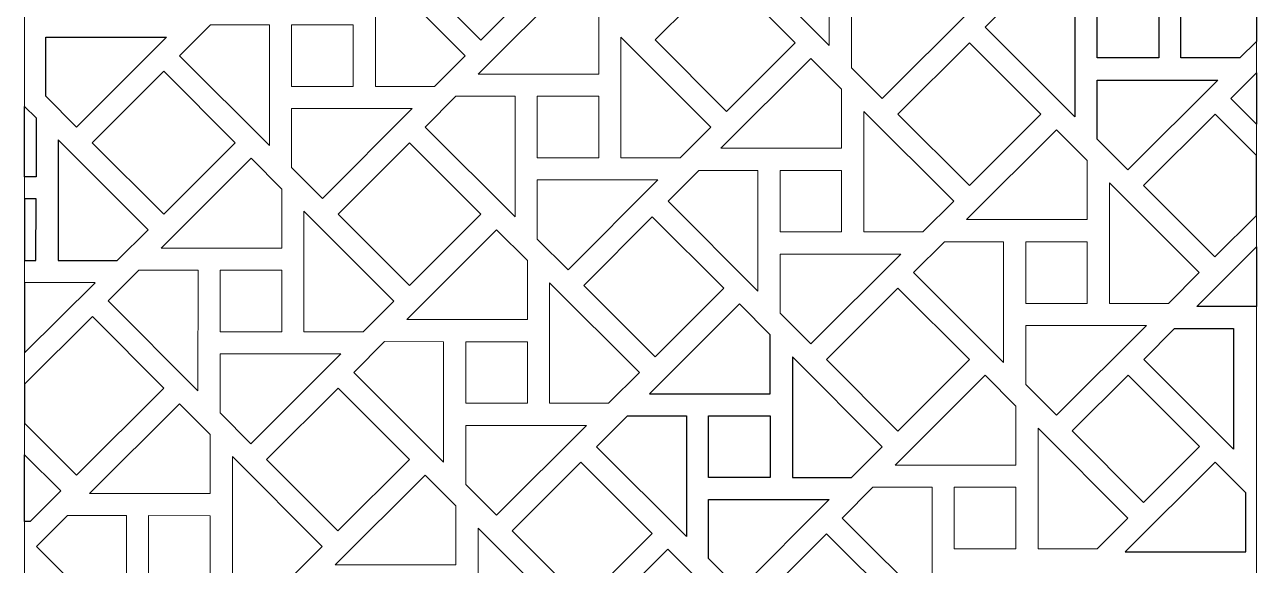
# Model space of a CAD drawing. Header units: centimetres. Extents: x -63 to 37, y -115 to 85.
# Drawn here: x -63.5 to 36.5, y -45 to -1 of the extents above; entities that cross this region are included whole.
import ezdxf

# ---------------------------------------------------------------- set-up
doc = ezdxf.new("R2010")
doc.units = ezdxf.units.CM
doc.header["$MEASUREMENT"] = 0
doc.layers.add('layer 1', color=7, linetype='Continuous')

msp = doc.modelspace()

# ---------------------------------------------------------------- linework, layer by layer
at = {"layer": 'layer 1', "color": 30, "lineweight": 9}
msp.add_lwpolyline([(-63.4688, -115.17471), (36.5312, -115.17471), (36.5312, 84.82529), (-63.4688, 84.82529), (-63.4688, -115.17471)], close=True, dxfattribs=at)
at = {"layer": 'layer 1', "color": 7}
for points, knots in [([(-26.42343, 9.29975), (-26.42343, 9.29975), (-20.62521, 3.50152), (-20.62521, 3.50152), (-20.62521, 3.50152), (-20.62521, 3.50152), (-26.42543, -2.2987), (-26.42543, -2.2987), (-26.42543, -2.2987), (-26.42543, -2.2987), (-32.22366, 3.49956), (-32.22366, 3.49956), (-32.22366, 3.49956), (-32.22366, 3.49956), (-26.42343, 9.29975), (-26.42343, 9.29975)], [0, 0, 0, 0, 0.2, 0.2, 0.2, 0.2, 0.4, 0.4, 0.4, 0.4, 0.6, 0.6, 0.6, 0.6, 1, 1, 1, 1]), ([(36.5312, -0.08243), (36.5312, -0.08243), (30.40235, 6.0464), (30.40235, 6.0464), (30.40235, 6.0464), (30.40235, 6.0464), (30.40235, -3.74994), (30.40235, -3.74994), (30.40235, -3.74994), (30.40235, -3.74994), (35.1984, -3.74993), (35.1984, -3.74993), (35.1984, -3.74993), (35.1984, -3.74993), (36.5312, -2.41715), (36.5312, -2.41715), (36.5312, -2.41715), (36.5312, -2.41715), (36.5312, -0.08243), (36.5312, -0.08243)], [0, 0, 0, 0, 0.166666667, 0.166666667, 0.166666667, 0.166666667, 0.333333333, 0.333333333, 0.333333333, 0.333333333, 0.5, 0.5, 0.5, 0.5, 0.666666667, 0.666666667, 0.666666667, 0.666666667, 1, 1, 1, 1]), ([(-6.48335, -8.09473), (-6.48335, -8.09473), (-0.91228, -2.52368), (-0.91228, -2.52368), (-0.91228, -2.52368), (-0.91228, -2.52368), (-6.71024, 3.27429), (-6.71024, 3.27429), (-6.71024, 3.27429), (-6.71024, 3.27429), (-12.28133, -2.29678), (-12.28133, -2.29678), (-12.28133, -2.29678), (-12.28133, -2.29678), (-6.48335, -8.09473), (-6.48335, -8.09473)], [0, 0, 0, 0, 0.2, 0.2, 0.2, 0.2, 0.4, 0.4, 0.4, 0.4, 0.6, 0.6, 0.6, 0.6, 1, 1, 1, 1]), ([(21.80235, -8.5467), (21.80235, -8.5467), (21.80235, 1.25007), (21.80235, 1.25007), (21.80235, 1.25007), (21.80235, 1.25007), (17.0053, 1.25007), (17.0053, 1.25007), (17.0053, 1.25007), (17.0053, 1.25007), (14.50544, -1.24979), (14.50544, -1.24979), (14.50544, -1.24979), (14.50544, -1.24979), (21.80235, -8.5467), (21.80235, -8.5467)], [0, 0, 0, 0, 0.2, 0.2, 0.2, 0.2, 0.4, 0.4, 0.4, 0.4, 0.6, 0.6, 0.6, 0.6, 1, 1, 1, 1]), ([(23.60235, -3.74994), (23.60235, -3.74994), (28.60236, -3.74993), (28.60236, -3.74993), (28.60236, -3.74993), (28.60236, -3.74993), (28.60235, 1.25007), (28.60235, 1.25007), (28.60235, 1.25007), (28.60235, 1.25007), (23.60235, 1.25007), (23.60235, 1.25007), (23.60235, 1.25007), (23.60235, 1.25007), (23.60235, -3.74994), (23.60235, -3.74994)], [0, 0, 0, 0, 0.2, 0.2, 0.2, 0.2, 0.4, 0.4, 0.4, 0.4, 0.6, 0.6, 0.6, 0.6, 1, 1, 1, 1]), ([(-51.94545, -2.07523), (-51.94545, -2.07523), (-61.7415, -2.07097), (-61.7415, -2.07097), (-61.7415, -2.07097), (-61.7415, -2.07097), (-61.74359, -6.86773), (-61.74359, -6.86773), (-61.74359, -6.86773), (-61.74359, -6.86773), (-59.24504, -9.36846), (-59.24504, -9.36846), (-59.24504, -9.36846), (-59.24504, -9.36846), (-51.94545, -2.07523), (-51.94545, -2.07523)], [0, 0, 0, 0, 0.2, 0.2, 0.2, 0.2, 0.4, 0.4, 0.4, 0.4, 0.6, 0.6, 0.6, 0.6, 1, 1, 1, 1]), ([(7.43248, -8.32278), (7.43248, -8.32278), (13.23269, -2.52262), (13.23269, -2.52262), (13.23269, -2.52262), (13.23269, -2.52262), (19.03007, -8.32001), (19.03007, -8.32001), (19.03007, -8.32001), (19.03007, -8.32001), (13.22987, -14.12023), (13.22987, -14.12023), (13.22987, -14.12023), (13.22987, -14.12023), (7.43248, -8.32278), (7.43248, -8.32278)], [0, 0, 0, 0, 0.2, 0.2, 0.2, 0.2, 0.4, 0.4, 0.4, 0.4, 0.6, 0.6, 0.6, 0.6, 1, 1, 1, 1]), ([(-52.17691, -16.44272), (-52.17691, -16.44272), (-46.36875, -10.63961), (-46.36875, -10.63961), (-46.36875, -10.63961), (-46.36875, -10.63961), (-52.16716, -4.84122), (-52.16716, -4.84122), (-52.16716, -4.84122), (-52.16716, -4.84122), (-57.97279, -10.64183), (-57.97279, -10.64183), (-57.97279, -10.64183), (-57.97279, -10.64183), (-52.17691, -16.44272), (-52.17691, -16.44272)], [0, 0, 0, 0, 0.2, 0.2, 0.2, 0.2, 0.4, 0.4, 0.4, 0.4, 0.6, 0.6, 0.6, 0.6, 1, 1, 1, 1]), ([(36.5312, -4.96272), (36.5312, -4.96272), (34.44616, -7.04777), (34.44616, -7.04777), (34.44616, -7.04777), (34.44616, -7.04777), (36.5312, -9.1328), (36.5312, -9.1328), (36.5312, -9.1328), (36.5312, -9.1328), (36.5312, -4.96272), (36.5312, -4.96272)], [0, 0, 0, 0, 0.25, 0.25, 0.25, 0.25, 0.5, 0.5, 0.5, 0.5, 1, 1, 1, 1]), ([(33.39841, -5.54994), (33.39841, -5.54994), (23.60236, -5.54993), (23.60236, -5.54993), (23.60236, -5.54993), (23.60236, -5.54993), (23.60235, -10.34669), (23.60235, -10.34669), (23.60235, -10.34669), (23.60235, -10.34669), (26.10199, -12.84634), (26.10199, -12.84634), (26.10199, -12.84634), (26.10199, -12.84634), (33.39841, -5.54994), (33.39841, -5.54994)], [0, 0, 0, 0, 0.2, 0.2, 0.2, 0.2, 0.4, 0.4, 0.4, 0.4, 0.6, 0.6, 0.6, 0.6, 1, 1, 1, 1]), ([(-63.4688, -13.4106), (-63.4688, -13.4106), (-62.54474, -13.41101), (-62.54474, -13.41101), (-62.54474, -13.41101), (-62.54474, -13.41101), (-62.54265, -8.61468), (-62.54265, -8.61468), (-62.54265, -8.61468), (-62.54265, -8.61468), (-63.4688, -7.68763), (-63.4688, -7.68763), (-63.4688, -7.68763), (-63.4688, -7.68763), (-63.4688, -13.4106), (-63.4688, -13.4106)], [0, 0, 0, 0, 0.2, 0.2, 0.2, 0.2, 0.4, 0.4, 0.4, 0.4, 0.6, 0.6, 0.6, 0.6, 1, 1, 1, 1]), ([(33.17338, -8.32054), (33.17338, -8.32054), (36.5312, -11.67836), (36.5312, -11.67836), (36.5312, -11.67836), (36.5312, -11.67836), (36.5312, -16.55756), (36.5312, -16.55756), (36.5312, -16.55756), (36.5312, -16.55756), (33.17137, -19.91739), (33.17137, -19.91739), (33.17137, -19.91739), (33.17137, -19.91739), (27.37395, -14.11996), (27.37395, -14.11996), (27.37395, -14.11996), (27.37395, -14.11996), (33.17338, -8.32054), (33.17338, -8.32054)], [0, 0, 0, 0, 0.166666667, 0.166666667, 0.166666667, 0.166666667, 0.333333333, 0.333333333, 0.333333333, 0.333333333, 0.5, 0.5, 0.5, 0.5, 0.666666667, 0.666666667, 0.666666667, 0.666666667, 1, 1, 1, 1]), ([(-60.74769, -20.2118), (-60.74769, -20.2118), (-60.74343, -10.41546), (-60.74343, -10.41546), (-60.74343, -10.41546), (-60.74343, -10.41546), (-53.45041, -17.71482), (-53.45041, -17.71482), (-53.45041, -17.71482), (-53.45041, -17.71482), (-55.95164, -20.21387), (-55.95164, -20.21387), (-55.95164, -20.21387), (-55.95164, -20.21387), (-60.74769, -20.2118), (-60.74769, -20.2118)], [0, 0, 0, 0, 0.2, 0.2, 0.2, 0.2, 0.4, 0.4, 0.4, 0.4, 0.6, 0.6, 0.6, 0.6, 1, 1, 1, 1]), ([(-38.01684, -16.4357), (-38.01684, -16.4357), (-32.22173, -10.64064), (-32.22173, -10.64064), (-32.22173, -10.64064), (-32.22173, -10.64064), (-26.42335, -16.43902), (-26.42335, -16.43902), (-26.42335, -16.43902), (-26.42335, -16.43902), (-32.22346, -22.23413), (-32.22346, -22.23413), (-32.22346, -22.23413), (-32.22346, -22.23413), (-38.01684, -16.4357), (-38.01684, -16.4357)], [0, 0, 0, 0, 0.2, 0.2, 0.2, 0.2, 0.4, 0.4, 0.4, 0.4, 0.6, 0.6, 0.6, 0.6, 1, 1, 1, 1]), ([(-63.4688, -20.21061), (-63.4688, -20.21061), (-63.4689, -15.2106), (-63.4689, -15.2106), (-63.4689, -15.2106), (-63.4689, -15.2106), (-62.54552, -15.21101), (-62.54552, -15.21101), (-62.54552, -15.21101), (-62.54552, -15.21101), (-62.54768, -20.21101), (-62.54768, -20.21101), (-62.54768, -20.21101), (-62.54768, -20.21101), (-63.4688, -20.21061), (-63.4688, -20.21061)], [0, 0, 0, 0, 0.2, 0.2, 0.2, 0.2, 0.4, 0.4, 0.4, 0.4, 0.6, 0.6, 0.6, 0.6, 1, 1, 1, 1]), ([(-12.50856, -16.66607), (-12.50856, -16.66607), (-18.08093, -22.23845), (-18.08093, -22.23845), (-18.08093, -22.23845), (-18.08093, -22.23845), (-12.28547, -28.03897), (-12.28547, -28.03897), (-12.28547, -28.03897), (-12.28547, -28.03897), (-6.71057, -22.46408), (-6.71057, -22.46408), (-6.71057, -22.46408), (-6.71057, -22.46408), (-12.50856, -16.66607), (-12.50856, -16.66607)], [0, 0, 0, 0, 0.2, 0.2, 0.2, 0.2, 0.4, 0.4, 0.4, 0.4, 0.6, 0.6, 0.6, 0.6, 1, 1, 1, 1]), ([(36.5312, -19.10316), (36.5312, -19.10316), (31.68902, -23.94536), (31.68902, -23.94536), (31.68902, -23.94536), (31.68902, -23.94536), (36.53121, -23.94534), (36.53121, -23.94534), (36.53121, -23.94534), (36.53121, -23.94534), (36.5312, -19.10316), (36.5312, -19.10316)], [0, 0, 0, 0, 0.25, 0.25, 0.25, 0.25, 0.5, 0.5, 0.5, 0.5, 1, 1, 1, 1]), ([(-63.4688, -27.7246), (-63.4688, -27.7246), (-63.4688, -22.01057), (-63.4688, -22.01057), (-63.4688, -22.01057), (-63.4688, -22.01057), (-57.75241, -22.0131), (-57.75241, -22.0131), (-57.75241, -22.0131), (-57.75241, -22.0131), (-63.4688, -27.7246), (-63.4688, -27.7246)], [0, 0, 0, 0, 0.25, 0.25, 0.25, 0.25, 0.5, 0.5, 0.5, 0.5, 1, 1, 1, 1]), ([(7.43271, -22.46302), (7.43271, -22.46302), (13.23093, -28.26125), (13.23093, -28.26125), (13.23093, -28.26125), (13.23093, -28.26125), (7.43071, -34.06147), (7.43071, -34.06147), (7.43071, -34.06147), (7.43071, -34.06147), (1.63248, -28.26321), (1.63248, -28.26321), (1.63248, -28.26321), (1.63248, -28.26321), (7.43271, -22.46302), (7.43271, -22.46302)], [0, 0, 0, 0, 0.2, 0.2, 0.2, 0.2, 0.4, 0.4, 0.4, 0.4, 0.6, 0.6, 0.6, 0.6, 1, 1, 1, 1]), ([(-12.73532, -31.03443), (-12.73532, -31.03443), (-5.43863, -23.73771), (-5.43863, -23.73771), (-5.43863, -23.73771), (-5.43863, -23.73771), (-2.93827, -26.23807), (-2.93827, -26.23807), (-2.93827, -26.23807), (-2.93827, -26.23807), (-2.93828, -31.0344), (-2.93828, -31.0344), (-2.93828, -31.0344), (-2.93828, -31.0344), (-12.73532, -31.03443), (-12.73532, -31.03443)], [0, 0, 0, 0, 0.2, 0.2, 0.2, 0.2, 0.4, 0.4, 0.4, 0.4, 0.6, 0.6, 0.6, 0.6, 1, 1, 1, 1]), ([(-59.2572, -37.65285), (-59.2572, -37.65285), (-63.46888, -33.43752), (-63.46888, -33.43752), (-63.46888, -33.43752), (-63.46888, -33.43752), (-63.4688, -30.26901), (-63.4688, -30.26901), (-63.4688, -30.26901), (-63.4688, -30.26901), (-57.9634, -24.76838), (-57.9634, -24.76838), (-57.9634, -24.76838), (-57.9634, -24.76838), (-52.16752, -30.56932), (-52.16752, -30.56932), (-52.16752, -30.56932), (-52.16752, -30.56932), (-59.2572, -37.65285), (-59.2572, -37.65285)], [0, 0, 0, 0, 0.166666667, 0.166666667, 0.166666667, 0.166666667, 0.333333333, 0.333333333, 0.333333333, 0.333333333, 0.5, 0.5, 0.5, 0.5, 0.666666667, 0.666666667, 0.666666667, 0.666666667, 1, 1, 1, 1]), ([(34.68607, -35.5421), (34.68607, -35.5421), (34.68607, -25.74533), (34.68607, -25.74533), (34.68607, -25.74533), (34.68607, -25.74533), (29.88902, -25.74533), (29.88902, -25.74533), (29.88902, -25.74533), (29.88902, -25.74533), (27.38916, -28.24519), (27.38916, -28.24519), (27.38916, -28.24519), (27.38916, -28.24519), (34.68607, -35.5421), (34.68607, -35.5421)], [0, 0, 0, 0, 0.2, 0.2, 0.2, 0.2, 0.4, 0.4, 0.4, 0.4, 0.6, 0.6, 0.6, 0.6, 1, 1, 1, 1]), ([(-1.13827, -37.83441), (-1.13827, -37.83441), (-1.13827, -28.03807), (-1.13827, -28.03807), (-1.13827, -28.03807), (-1.13827, -28.03807), (6.15792, -35.33426), (6.15792, -35.33426), (6.15792, -35.33426), (6.15792, -35.33426), (3.65778, -37.8344), (3.65778, -37.8344), (3.65778, -37.8344), (3.65778, -37.8344), (-1.13827, -37.83441), (-1.13827, -37.83441)], [0, 0, 0, 0, 0.2, 0.2, 0.2, 0.2, 0.4, 0.4, 0.4, 0.4, 0.6, 0.6, 0.6, 0.6, 1, 1, 1, 1]), ([(26.11638, -29.51798), (26.11638, -29.51798), (21.57481, -34.05955), (21.57481, -34.05955), (21.57481, -34.05955), (21.57481, -34.05955), (27.37307, -39.85779), (27.37307, -39.85779), (27.37307, -39.85779), (27.37307, -39.85779), (31.91462, -35.31625), (31.91462, -35.31625), (31.91462, -35.31625), (31.91462, -35.31625), (26.11638, -29.51798), (26.11638, -29.51798)], [0, 0, 0, 0, 0.2, 0.2, 0.2, 0.2, 0.4, 0.4, 0.4, 0.4, 0.6, 0.6, 0.6, 0.6, 1, 1, 1, 1]), ([(-38.02424, -30.5744), (-38.02424, -30.5744), (-32.22854, -36.37515), (-32.22854, -36.37515), (-32.22854, -36.37515), (-32.22854, -36.37515), (-38.03128, -42.17285), (-38.03128, -42.17285), (-38.03128, -42.17285), (-38.03128, -42.17285), (-43.82699, -36.37207), (-43.82699, -36.37207), (-43.82699, -36.37207), (-43.82699, -36.37207), (-38.02424, -30.5744), (-38.02424, -30.5744)], [0, 0, 0, 0, 0.2, 0.2, 0.2, 0.2, 0.4, 0.4, 0.4, 0.4, 0.6, 0.6, 0.6, 0.6, 1, 1, 1, 1]), ([(-9.73827, -42.63117), (-9.73827, -42.63117), (-9.73827, -32.8344), (-9.73827, -32.8344), (-9.73827, -32.8344), (-9.73827, -32.8344), (-14.53532, -32.8344), (-14.53532, -32.8344), (-14.53532, -32.8344), (-14.53532, -32.8344), (-17.03518, -35.33426), (-17.03518, -35.33426), (-17.03518, -35.33426), (-17.03518, -35.33426), (-9.73827, -42.63117), (-9.73827, -42.63117)], [0, 0, 0, 0, 0.2, 0.2, 0.2, 0.2, 0.4, 0.4, 0.4, 0.4, 0.6, 0.6, 0.6, 0.6, 1, 1, 1, 1]), ([(-7.93827, -37.83441), (-7.93827, -37.83441), (-2.93826, -37.8344), (-2.93826, -37.8344), (-2.93826, -37.8344), (-2.93826, -37.8344), (-2.93827, -32.8344), (-2.93827, -32.8344), (-2.93827, -32.8344), (-2.93827, -32.8344), (-7.93827, -32.8344), (-7.93827, -32.8344), (-7.93827, -32.8344), (-7.93827, -32.8344), (-7.93827, -37.83441), (-7.93827, -37.83441)], [0, 0, 0, 0, 0.2, 0.2, 0.2, 0.2, 0.4, 0.4, 0.4, 0.4, 0.6, 0.6, 0.6, 0.6, 1, 1, 1, 1]), ([(-63.4688, -41.42382), (-63.4688, -41.42382), (-63.03194, -41.42402), (-63.03194, -41.42402), (-63.03194, -41.42402), (-63.03194, -41.42402), (-60.53071, -38.92496), (-60.53071, -38.92496), (-60.53071, -38.92496), (-60.53071, -38.92496), (-63.4688, -35.98422), (-63.4688, -35.98422), (-63.4688, -35.98422), (-63.4688, -35.98422), (-63.4688, -41.42382), (-63.4688, -41.42382)], [0, 0, 0, 0, 0.2, 0.2, 0.2, 0.2, 0.4, 0.4, 0.4, 0.4, 0.6, 0.6, 0.6, 0.6, 1, 1, 1, 1]), ([(-18.09385, -47.97542), (-18.09385, -47.97542), (-23.88718, -42.17708), (-23.88718, -42.17708), (-23.88718, -42.17708), (-23.88718, -42.17708), (-18.31012, -36.60488), (-18.31012, -36.60488), (-18.31012, -36.60488), (-18.31012, -36.60488), (-12.51675, -42.3983), (-12.51675, -42.3983), (-12.51675, -42.3983), (-12.51675, -42.3983), (-18.09385, -47.97542), (-18.09385, -47.97542)], [0, 0, 0, 0, 0.2, 0.2, 0.2, 0.2, 0.4, 0.4, 0.4, 0.4, 0.6, 0.6, 0.6, 0.6, 1, 1, 1, 1]), ([(25.88987, -43.8866), (25.88987, -43.8866), (33.18656, -36.58988), (33.18656, -36.58988), (33.18656, -36.58988), (33.18656, -36.58988), (35.68692, -39.09024), (35.68692, -39.09024), (35.68692, -39.09024), (35.68692, -39.09024), (35.68691, -43.88657), (35.68691, -43.88657), (35.68691, -43.88657), (35.68691, -43.88657), (25.88987, -43.8866), (25.88987, -43.8866)], [0, 0, 0, 0, 0.2, 0.2, 0.2, 0.2, 0.4, 0.4, 0.4, 0.4, 0.6, 0.6, 0.6, 0.6, 1, 1, 1, 1]), ([(1.85779, -39.63441), (1.85779, -39.63441), (-7.93826, -39.6344), (-7.93826, -39.6344), (-7.93826, -39.6344), (-7.93826, -39.6344), (-7.93827, -44.43116), (-7.93827, -44.43116), (-7.93827, -44.43116), (-7.93827, -44.43116), (-5.43863, -46.93081), (-5.43863, -46.93081), (-5.43863, -46.93081), (-5.43863, -46.93081), (1.85779, -39.63441), (1.85779, -39.63441)], [0, 0, 0, 0, 0.2, 0.2, 0.2, 0.2, 0.4, 0.4, 0.4, 0.4, 0.6, 0.6, 0.6, 0.6, 1, 1, 1, 1]), ([(7.42561, -48.1946), (7.42561, -48.1946), (1.63441, -42.40341), (1.63441, -42.40341), (1.63441, -42.40341), (1.63441, -42.40341), (-4.16183, -48.1996), (-4.16183, -48.1996), (-4.16183, -48.1996), (-4.16183, -48.1996), (1.62939, -53.99086), (1.62939, -53.99086), (1.62939, -53.99086), (1.62939, -53.99086), (7.42561, -48.1946), (7.42561, -48.1946)], [0, 0, 0, 0, 0.2, 0.2, 0.2, 0.2, 0.4, 0.4, 0.4, 0.4, 0.6, 0.6, 0.6, 0.6, 1, 1, 1, 1])]:
    msp.add_open_spline(points, degree=3, knots=knots, dxfattribs=at)
at = {"layer": 'layer 1', "color": 250, "lineweight": 9}
for points, knots in [([(-26.42343, 9.29975), (-26.42343, 9.29975), (-20.62521, 3.50152), (-20.62521, 3.50152), (-20.62521, 3.50152), (-20.62521, 3.50152), (-26.42543, -2.2987), (-26.42543, -2.2987), (-26.42543, -2.2987), (-26.42543, -2.2987), (-32.22366, 3.49956), (-32.22366, 3.49956), (-32.22366, 3.49956), (-32.22366, 3.49956), (-26.42343, 9.29975), (-26.42343, 9.29975)], [0, 0, 0, 0, 0.2, 0.2, 0.2, 0.2, 0.4, 0.4, 0.4, 0.4, 0.6, 0.6, 0.6, 0.6, 1, 1, 1, 1]), ([(36.5312, -0.08243), (36.5312, -0.08243), (30.40235, 6.0464), (30.40235, 6.0464), (30.40235, 6.0464), (30.40235, 6.0464), (30.40235, -3.74994), (30.40235, -3.74994), (30.40235, -3.74994), (30.40235, -3.74994), (35.1984, -3.74993), (35.1984, -3.74993), (35.1984, -3.74993), (35.1984, -3.74993), (36.5312, -2.41715), (36.5312, -2.41715), (36.5312, -2.41715), (36.5312, -2.41715), (36.5312, -0.08243), (36.5312, -0.08243)], [0, 0, 0, 0, 0.166666667, 0.166666667, 0.166666667, 0.166666667, 0.333333333, 0.333333333, 0.333333333, 0.333333333, 0.5, 0.5, 0.5, 0.5, 0.666666667, 0.666666667, 0.666666667, 0.666666667, 1, 1, 1, 1]), ([(-6.48335, -8.09473), (-6.48335, -8.09473), (-0.91228, -2.52368), (-0.91228, -2.52368), (-0.91228, -2.52368), (-0.91228, -2.52368), (-6.71024, 3.27429), (-6.71024, 3.27429), (-6.71024, 3.27429), (-6.71024, 3.27429), (-12.28133, -2.29678), (-12.28133, -2.29678), (-12.28133, -2.29678), (-12.28133, -2.29678), (-6.48335, -8.09473), (-6.48335, -8.09473)], [0, 0, 0, 0, 0.2, 0.2, 0.2, 0.2, 0.4, 0.4, 0.4, 0.4, 0.6, 0.6, 0.6, 0.6, 1, 1, 1, 1]), ([(21.80235, -8.5467), (21.80235, -8.5467), (21.80235, 1.25007), (21.80235, 1.25007), (21.80235, 1.25007), (21.80235, 1.25007), (17.0053, 1.25007), (17.0053, 1.25007), (17.0053, 1.25007), (17.0053, 1.25007), (14.50544, -1.24979), (14.50544, -1.24979), (14.50544, -1.24979), (14.50544, -1.24979), (21.80235, -8.5467), (21.80235, -8.5467)], [0, 0, 0, 0, 0.2, 0.2, 0.2, 0.2, 0.4, 0.4, 0.4, 0.4, 0.6, 0.6, 0.6, 0.6, 1, 1, 1, 1]), ([(23.60235, -3.74994), (23.60235, -3.74994), (28.60236, -3.74993), (28.60236, -3.74993), (28.60236, -3.74993), (28.60236, -3.74993), (28.60235, 1.25007), (28.60235, 1.25007), (28.60235, 1.25007), (28.60235, 1.25007), (23.60235, 1.25007), (23.60235, 1.25007), (23.60235, 1.25007), (23.60235, 1.25007), (23.60235, -3.74994), (23.60235, -3.74994)], [0, 0, 0, 0, 0.2, 0.2, 0.2, 0.2, 0.4, 0.4, 0.4, 0.4, 0.6, 0.6, 0.6, 0.6, 1, 1, 1, 1]), ([(-51.94545, -2.07523), (-51.94545, -2.07523), (-61.7415, -2.07097), (-61.7415, -2.07097), (-61.7415, -2.07097), (-61.7415, -2.07097), (-61.74359, -6.86773), (-61.74359, -6.86773), (-61.74359, -6.86773), (-61.74359, -6.86773), (-59.24504, -9.36846), (-59.24504, -9.36846), (-59.24504, -9.36846), (-59.24504, -9.36846), (-51.94545, -2.07523), (-51.94545, -2.07523)], [0, 0, 0, 0, 0.2, 0.2, 0.2, 0.2, 0.4, 0.4, 0.4, 0.4, 0.6, 0.6, 0.6, 0.6, 1, 1, 1, 1]), ([(7.43248, -8.32278), (7.43248, -8.32278), (13.23269, -2.52262), (13.23269, -2.52262), (13.23269, -2.52262), (13.23269, -2.52262), (19.03007, -8.32001), (19.03007, -8.32001), (19.03007, -8.32001), (19.03007, -8.32001), (13.22987, -14.12023), (13.22987, -14.12023), (13.22987, -14.12023), (13.22987, -14.12023), (7.43248, -8.32278), (7.43248, -8.32278)], [0, 0, 0, 0, 0.2, 0.2, 0.2, 0.2, 0.4, 0.4, 0.4, 0.4, 0.6, 0.6, 0.6, 0.6, 1, 1, 1, 1]), ([(-52.17691, -16.44272), (-52.17691, -16.44272), (-46.36875, -10.63961), (-46.36875, -10.63961), (-46.36875, -10.63961), (-46.36875, -10.63961), (-52.16716, -4.84122), (-52.16716, -4.84122), (-52.16716, -4.84122), (-52.16716, -4.84122), (-57.97279, -10.64183), (-57.97279, -10.64183), (-57.97279, -10.64183), (-57.97279, -10.64183), (-52.17691, -16.44272), (-52.17691, -16.44272)], [0, 0, 0, 0, 0.2, 0.2, 0.2, 0.2, 0.4, 0.4, 0.4, 0.4, 0.6, 0.6, 0.6, 0.6, 1, 1, 1, 1]), ([(36.5312, -4.96272), (36.5312, -4.96272), (34.44616, -7.04777), (34.44616, -7.04777), (34.44616, -7.04777), (34.44616, -7.04777), (36.5312, -9.1328), (36.5312, -9.1328), (36.5312, -9.1328), (36.5312, -9.1328), (36.5312, -4.96272), (36.5312, -4.96272)], [0, 0, 0, 0, 0.25, 0.25, 0.25, 0.25, 0.5, 0.5, 0.5, 0.5, 1, 1, 1, 1]), ([(33.39841, -5.54994), (33.39841, -5.54994), (23.60236, -5.54993), (23.60236, -5.54993), (23.60236, -5.54993), (23.60236, -5.54993), (23.60235, -10.34669), (23.60235, -10.34669), (23.60235, -10.34669), (23.60235, -10.34669), (26.10199, -12.84634), (26.10199, -12.84634), (26.10199, -12.84634), (26.10199, -12.84634), (33.39841, -5.54994), (33.39841, -5.54994)], [0, 0, 0, 0, 0.2, 0.2, 0.2, 0.2, 0.4, 0.4, 0.4, 0.4, 0.6, 0.6, 0.6, 0.6, 1, 1, 1, 1]), ([(-63.4688, -13.4106), (-63.4688, -13.4106), (-62.54474, -13.41101), (-62.54474, -13.41101), (-62.54474, -13.41101), (-62.54474, -13.41101), (-62.54265, -8.61468), (-62.54265, -8.61468), (-62.54265, -8.61468), (-62.54265, -8.61468), (-63.4688, -7.68763), (-63.4688, -7.68763), (-63.4688, -7.68763), (-63.4688, -7.68763), (-63.4688, -13.4106), (-63.4688, -13.4106)], [0, 0, 0, 0, 0.2, 0.2, 0.2, 0.2, 0.4, 0.4, 0.4, 0.4, 0.6, 0.6, 0.6, 0.6, 1, 1, 1, 1]), ([(33.17338, -8.32054), (33.17338, -8.32054), (36.5312, -11.67836), (36.5312, -11.67836), (36.5312, -11.67836), (36.5312, -11.67836), (36.5312, -16.55756), (36.5312, -16.55756), (36.5312, -16.55756), (36.5312, -16.55756), (33.17137, -19.91739), (33.17137, -19.91739), (33.17137, -19.91739), (33.17137, -19.91739), (27.37395, -14.11996), (27.37395, -14.11996), (27.37395, -14.11996), (27.37395, -14.11996), (33.17338, -8.32054), (33.17338, -8.32054)], [0, 0, 0, 0, 0.166666667, 0.166666667, 0.166666667, 0.166666667, 0.333333333, 0.333333333, 0.333333333, 0.333333333, 0.5, 0.5, 0.5, 0.5, 0.666666667, 0.666666667, 0.666666667, 0.666666667, 1, 1, 1, 1]), ([(-60.74769, -20.2118), (-60.74769, -20.2118), (-60.74343, -10.41546), (-60.74343, -10.41546), (-60.74343, -10.41546), (-60.74343, -10.41546), (-53.45041, -17.71482), (-53.45041, -17.71482), (-53.45041, -17.71482), (-53.45041, -17.71482), (-55.95164, -20.21387), (-55.95164, -20.21387), (-55.95164, -20.21387), (-55.95164, -20.21387), (-60.74769, -20.2118), (-60.74769, -20.2118)], [0, 0, 0, 0, 0.2, 0.2, 0.2, 0.2, 0.4, 0.4, 0.4, 0.4, 0.6, 0.6, 0.6, 0.6, 1, 1, 1, 1]), ([(-38.01684, -16.4357), (-38.01684, -16.4357), (-32.22173, -10.64064), (-32.22173, -10.64064), (-32.22173, -10.64064), (-32.22173, -10.64064), (-26.42335, -16.43902), (-26.42335, -16.43902), (-26.42335, -16.43902), (-26.42335, -16.43902), (-32.22346, -22.23413), (-32.22346, -22.23413), (-32.22346, -22.23413), (-32.22346, -22.23413), (-38.01684, -16.4357), (-38.01684, -16.4357)], [0, 0, 0, 0, 0.2, 0.2, 0.2, 0.2, 0.4, 0.4, 0.4, 0.4, 0.6, 0.6, 0.6, 0.6, 1, 1, 1, 1]), ([(-63.4688, -20.21061), (-63.4688, -20.21061), (-63.4689, -15.2106), (-63.4689, -15.2106), (-63.4689, -15.2106), (-63.4689, -15.2106), (-62.54552, -15.21101), (-62.54552, -15.21101), (-62.54552, -15.21101), (-62.54552, -15.21101), (-62.54768, -20.21101), (-62.54768, -20.21101), (-62.54768, -20.21101), (-62.54768, -20.21101), (-63.4688, -20.21061), (-63.4688, -20.21061)], [0, 0, 0, 0, 0.2, 0.2, 0.2, 0.2, 0.4, 0.4, 0.4, 0.4, 0.6, 0.6, 0.6, 0.6, 1, 1, 1, 1]), ([(-12.50856, -16.66607), (-12.50856, -16.66607), (-18.08093, -22.23845), (-18.08093, -22.23845), (-18.08093, -22.23845), (-18.08093, -22.23845), (-12.28547, -28.03897), (-12.28547, -28.03897), (-12.28547, -28.03897), (-12.28547, -28.03897), (-6.71057, -22.46408), (-6.71057, -22.46408), (-6.71057, -22.46408), (-6.71057, -22.46408), (-12.50856, -16.66607), (-12.50856, -16.66607)], [0, 0, 0, 0, 0.2, 0.2, 0.2, 0.2, 0.4, 0.4, 0.4, 0.4, 0.6, 0.6, 0.6, 0.6, 1, 1, 1, 1]), ([(36.5312, -19.10316), (36.5312, -19.10316), (31.68902, -23.94536), (31.68902, -23.94536), (31.68902, -23.94536), (31.68902, -23.94536), (36.53121, -23.94534), (36.53121, -23.94534), (36.53121, -23.94534), (36.53121, -23.94534), (36.5312, -19.10316), (36.5312, -19.10316)], [0, 0, 0, 0, 0.25, 0.25, 0.25, 0.25, 0.5, 0.5, 0.5, 0.5, 1, 1, 1, 1]), ([(-63.4688, -27.7246), (-63.4688, -27.7246), (-63.4688, -22.01057), (-63.4688, -22.01057), (-63.4688, -22.01057), (-63.4688, -22.01057), (-57.75241, -22.0131), (-57.75241, -22.0131), (-57.75241, -22.0131), (-57.75241, -22.0131), (-63.4688, -27.7246), (-63.4688, -27.7246)], [0, 0, 0, 0, 0.25, 0.25, 0.25, 0.25, 0.5, 0.5, 0.5, 0.5, 1, 1, 1, 1]), ([(7.43271, -22.46302), (7.43271, -22.46302), (13.23093, -28.26125), (13.23093, -28.26125), (13.23093, -28.26125), (13.23093, -28.26125), (7.43071, -34.06147), (7.43071, -34.06147), (7.43071, -34.06147), (7.43071, -34.06147), (1.63248, -28.26321), (1.63248, -28.26321), (1.63248, -28.26321), (1.63248, -28.26321), (7.43271, -22.46302), (7.43271, -22.46302)], [0, 0, 0, 0, 0.2, 0.2, 0.2, 0.2, 0.4, 0.4, 0.4, 0.4, 0.6, 0.6, 0.6, 0.6, 1, 1, 1, 1]), ([(-12.73532, -31.03443), (-12.73532, -31.03443), (-5.43863, -23.73771), (-5.43863, -23.73771), (-5.43863, -23.73771), (-5.43863, -23.73771), (-2.93827, -26.23807), (-2.93827, -26.23807), (-2.93827, -26.23807), (-2.93827, -26.23807), (-2.93828, -31.0344), (-2.93828, -31.0344), (-2.93828, -31.0344), (-2.93828, -31.0344), (-12.73532, -31.03443), (-12.73532, -31.03443)], [0, 0, 0, 0, 0.2, 0.2, 0.2, 0.2, 0.4, 0.4, 0.4, 0.4, 0.6, 0.6, 0.6, 0.6, 1, 1, 1, 1]), ([(-59.2572, -37.65285), (-59.2572, -37.65285), (-63.46888, -33.43752), (-63.46888, -33.43752), (-63.46888, -33.43752), (-63.46888, -33.43752), (-63.4688, -30.26901), (-63.4688, -30.26901), (-63.4688, -30.26901), (-63.4688, -30.26901), (-57.9634, -24.76838), (-57.9634, -24.76838), (-57.9634, -24.76838), (-57.9634, -24.76838), (-52.16752, -30.56932), (-52.16752, -30.56932), (-52.16752, -30.56932), (-52.16752, -30.56932), (-59.2572, -37.65285), (-59.2572, -37.65285)], [0, 0, 0, 0, 0.166666667, 0.166666667, 0.166666667, 0.166666667, 0.333333333, 0.333333333, 0.333333333, 0.333333333, 0.5, 0.5, 0.5, 0.5, 0.666666667, 0.666666667, 0.666666667, 0.666666667, 1, 1, 1, 1]), ([(34.68607, -35.5421), (34.68607, -35.5421), (34.68607, -25.74533), (34.68607, -25.74533), (34.68607, -25.74533), (34.68607, -25.74533), (29.88902, -25.74533), (29.88902, -25.74533), (29.88902, -25.74533), (29.88902, -25.74533), (27.38916, -28.24519), (27.38916, -28.24519), (27.38916, -28.24519), (27.38916, -28.24519), (34.68607, -35.5421), (34.68607, -35.5421)], [0, 0, 0, 0, 0.2, 0.2, 0.2, 0.2, 0.4, 0.4, 0.4, 0.4, 0.6, 0.6, 0.6, 0.6, 1, 1, 1, 1]), ([(-1.13827, -37.83441), (-1.13827, -37.83441), (-1.13827, -28.03807), (-1.13827, -28.03807), (-1.13827, -28.03807), (-1.13827, -28.03807), (6.15792, -35.33426), (6.15792, -35.33426), (6.15792, -35.33426), (6.15792, -35.33426), (3.65778, -37.8344), (3.65778, -37.8344), (3.65778, -37.8344), (3.65778, -37.8344), (-1.13827, -37.83441), (-1.13827, -37.83441)], [0, 0, 0, 0, 0.2, 0.2, 0.2, 0.2, 0.4, 0.4, 0.4, 0.4, 0.6, 0.6, 0.6, 0.6, 1, 1, 1, 1]), ([(26.11638, -29.51798), (26.11638, -29.51798), (21.57481, -34.05955), (21.57481, -34.05955), (21.57481, -34.05955), (21.57481, -34.05955), (27.37307, -39.85779), (27.37307, -39.85779), (27.37307, -39.85779), (27.37307, -39.85779), (31.91462, -35.31625), (31.91462, -35.31625), (31.91462, -35.31625), (31.91462, -35.31625), (26.11638, -29.51798), (26.11638, -29.51798)], [0, 0, 0, 0, 0.2, 0.2, 0.2, 0.2, 0.4, 0.4, 0.4, 0.4, 0.6, 0.6, 0.6, 0.6, 1, 1, 1, 1]), ([(-38.02424, -30.5744), (-38.02424, -30.5744), (-32.22854, -36.37515), (-32.22854, -36.37515), (-32.22854, -36.37515), (-32.22854, -36.37515), (-38.03128, -42.17285), (-38.03128, -42.17285), (-38.03128, -42.17285), (-38.03128, -42.17285), (-43.82699, -36.37207), (-43.82699, -36.37207), (-43.82699, -36.37207), (-43.82699, -36.37207), (-38.02424, -30.5744), (-38.02424, -30.5744)], [0, 0, 0, 0, 0.2, 0.2, 0.2, 0.2, 0.4, 0.4, 0.4, 0.4, 0.6, 0.6, 0.6, 0.6, 1, 1, 1, 1]), ([(-9.73827, -42.63117), (-9.73827, -42.63117), (-9.73827, -32.8344), (-9.73827, -32.8344), (-9.73827, -32.8344), (-9.73827, -32.8344), (-14.53532, -32.8344), (-14.53532, -32.8344), (-14.53532, -32.8344), (-14.53532, -32.8344), (-17.03518, -35.33426), (-17.03518, -35.33426), (-17.03518, -35.33426), (-17.03518, -35.33426), (-9.73827, -42.63117), (-9.73827, -42.63117)], [0, 0, 0, 0, 0.2, 0.2, 0.2, 0.2, 0.4, 0.4, 0.4, 0.4, 0.6, 0.6, 0.6, 0.6, 1, 1, 1, 1]), ([(-7.93827, -37.83441), (-7.93827, -37.83441), (-2.93826, -37.8344), (-2.93826, -37.8344), (-2.93826, -37.8344), (-2.93826, -37.8344), (-2.93827, -32.8344), (-2.93827, -32.8344), (-2.93827, -32.8344), (-2.93827, -32.8344), (-7.93827, -32.8344), (-7.93827, -32.8344), (-7.93827, -32.8344), (-7.93827, -32.8344), (-7.93827, -37.83441), (-7.93827, -37.83441)], [0, 0, 0, 0, 0.2, 0.2, 0.2, 0.2, 0.4, 0.4, 0.4, 0.4, 0.6, 0.6, 0.6, 0.6, 1, 1, 1, 1]), ([(-63.4688, -41.42382), (-63.4688, -41.42382), (-63.03194, -41.42402), (-63.03194, -41.42402), (-63.03194, -41.42402), (-63.03194, -41.42402), (-60.53071, -38.92496), (-60.53071, -38.92496), (-60.53071, -38.92496), (-60.53071, -38.92496), (-63.4688, -35.98422), (-63.4688, -35.98422), (-63.4688, -35.98422), (-63.4688, -35.98422), (-63.4688, -41.42382), (-63.4688, -41.42382)], [0, 0, 0, 0, 0.2, 0.2, 0.2, 0.2, 0.4, 0.4, 0.4, 0.4, 0.6, 0.6, 0.6, 0.6, 1, 1, 1, 1]), ([(-18.09385, -47.97542), (-18.09385, -47.97542), (-23.88718, -42.17708), (-23.88718, -42.17708), (-23.88718, -42.17708), (-23.88718, -42.17708), (-18.31012, -36.60488), (-18.31012, -36.60488), (-18.31012, -36.60488), (-18.31012, -36.60488), (-12.51675, -42.3983), (-12.51675, -42.3983), (-12.51675, -42.3983), (-12.51675, -42.3983), (-18.09385, -47.97542), (-18.09385, -47.97542)], [0, 0, 0, 0, 0.2, 0.2, 0.2, 0.2, 0.4, 0.4, 0.4, 0.4, 0.6, 0.6, 0.6, 0.6, 1, 1, 1, 1]), ([(25.88987, -43.8866), (25.88987, -43.8866), (33.18656, -36.58988), (33.18656, -36.58988), (33.18656, -36.58988), (33.18656, -36.58988), (35.68692, -39.09024), (35.68692, -39.09024), (35.68692, -39.09024), (35.68692, -39.09024), (35.68691, -43.88657), (35.68691, -43.88657), (35.68691, -43.88657), (35.68691, -43.88657), (25.88987, -43.8866), (25.88987, -43.8866)], [0, 0, 0, 0, 0.2, 0.2, 0.2, 0.2, 0.4, 0.4, 0.4, 0.4, 0.6, 0.6, 0.6, 0.6, 1, 1, 1, 1]), ([(1.85779, -39.63441), (1.85779, -39.63441), (-7.93826, -39.6344), (-7.93826, -39.6344), (-7.93826, -39.6344), (-7.93826, -39.6344), (-7.93827, -44.43116), (-7.93827, -44.43116), (-7.93827, -44.43116), (-7.93827, -44.43116), (-5.43863, -46.93081), (-5.43863, -46.93081), (-5.43863, -46.93081), (-5.43863, -46.93081), (1.85779, -39.63441), (1.85779, -39.63441)], [0, 0, 0, 0, 0.2, 0.2, 0.2, 0.2, 0.4, 0.4, 0.4, 0.4, 0.6, 0.6, 0.6, 0.6, 1, 1, 1, 1]), ([(7.42561, -48.1946), (7.42561, -48.1946), (1.63441, -42.40341), (1.63441, -42.40341), (1.63441, -42.40341), (1.63441, -42.40341), (-4.16183, -48.1996), (-4.16183, -48.1996), (-4.16183, -48.1996), (-4.16183, -48.1996), (1.62939, -53.99086), (1.62939, -53.99086), (1.62939, -53.99086), (1.62939, -53.99086), (7.42561, -48.1946), (7.42561, -48.1946)], [0, 0, 0, 0, 0.2, 0.2, 0.2, 0.2, 0.4, 0.4, 0.4, 0.4, 0.6, 0.6, 0.6, 0.6, 1, 1, 1, 1])]:
    msp.add_open_spline(points, degree=3, knots=knots, dxfattribs=at)
at = {"layer": 'layer 1', "color": 7, "lineweight": 9}
for points in [[(1.86001, -2.75038), (1.86001, -2.75038), (1.86001, 7.04639), (1.86001, 7.04639), (1.86001, 7.04639), (1.86001, 7.04639), (-2.93704, 7.04639), (-2.93704, 7.04639), (-2.93704, 7.04639), (-2.93704, 7.04639), (-5.4369, 4.54653), (-5.4369, 4.54653), (-5.4369, 4.54653), (-5.4369, 4.54653), (1.86001, -2.75038), (1.86001, -2.75038)], [(-34.99441, -6.07164), (-34.99441, -6.07164), (-34.99441, 3.7247), (-34.99441, 3.7247), (-34.99441, 3.7247), (-34.99441, 3.7247), (-27.69822, -3.57149), (-27.69822, -3.57149), (-27.69822, -3.57149), (-27.69822, -3.57149), (-30.19836, -6.07163), (-30.19836, -6.07163), (-30.19836, -6.07163), (-30.19836, -6.07163), (-34.99441, -6.07164), (-34.99441, -6.07164)], [(-26.64912, -5.06798), (-26.64912, -5.06798), (-19.35243, 2.22874), (-19.35243, 2.22874), (-19.35243, 2.22874), (-19.35243, 2.22874), (-16.85207, -0.27162), (-16.85207, -0.27162), (-16.85207, -0.27162), (-16.85207, -0.27162), (-16.85208, -5.06795), (-16.85208, -5.06795), (-16.85208, -5.06795), (-16.85208, -5.06795), (-26.64912, -5.06798), (-26.64912, -5.06798)], [(13.45607, 0.24638), (13.45607, 0.24638), (3.66002, 0.24639), (3.66002, 0.24639), (3.66002, 0.24639), (3.66002, 0.24639), (3.66001, -4.55037), (3.66001, -4.55037), (3.66001, -4.55037), (3.66001, -4.55037), (6.15965, -7.05002), (6.15965, -7.05002), (6.15965, -7.05002), (6.15965, -7.05002), (13.45607, 0.24638), (13.45607, 0.24638)], [(-43.59441, -10.8684), (-43.59441, -10.8684), (-43.59441, -1.07163), (-43.59441, -1.07163), (-43.59441, -1.07163), (-43.59441, -1.07163), (-48.39146, -1.07163), (-48.39146, -1.07163), (-48.39146, -1.07163), (-48.39146, -1.07163), (-50.89132, -3.57149), (-50.89132, -3.57149), (-50.89132, -3.57149), (-50.89132, -3.57149), (-43.59441, -10.8684), (-43.59441, -10.8684)], [(-41.79441, -6.07164), (-41.79441, -6.07164), (-36.7944, -6.07163), (-36.7944, -6.07163), (-36.7944, -6.07163), (-36.7944, -6.07163), (-36.79441, -1.07163), (-36.79441, -1.07163), (-36.79441, -1.07163), (-36.79441, -1.07163), (-41.79441, -1.07163), (-41.79441, -1.07163), (-41.79441, -1.07163), (-41.79441, -1.07163), (-41.79441, -6.07164), (-41.79441, -6.07164)], [(-15.05207, -11.86796), (-15.05207, -11.86796), (-15.05207, -2.07162), (-15.05207, -2.07162), (-15.05207, -2.07162), (-15.05207, -2.07162), (-7.75588, -9.36781), (-7.75588, -9.36781), (-7.75588, -9.36781), (-7.75588, -9.36781), (-10.25602, -11.86795), (-10.25602, -11.86795), (-10.25602, -11.86795), (-10.25602, -11.86795), (-15.05207, -11.86796), (-15.05207, -11.86796)], [(-6.93617, -11.09319), (-6.93617, -11.09319), (0.36052, -3.79647), (0.36052, -3.79647), (0.36052, -3.79647), (0.36052, -3.79647), (2.86088, -6.29683), (2.86088, -6.29683), (2.86088, -6.29683), (2.86088, -6.29683), (2.86087, -11.09316), (2.86087, -11.09316), (2.86087, -11.09316), (2.86087, -11.09316), (-6.93617, -11.09319), (-6.93617, -11.09319)], [(-23.65207, -16.66472), (-23.65207, -16.66472), (-23.65207, -6.86795), (-23.65207, -6.86795), (-23.65207, -6.86795), (-23.65207, -6.86795), (-28.44912, -6.86795), (-28.44912, -6.86795), (-28.44912, -6.86795), (-28.44912, -6.86795), (-30.94898, -9.36781), (-30.94898, -9.36781), (-30.94898, -9.36781), (-30.94898, -9.36781), (-23.65207, -16.66472), (-23.65207, -16.66472)], [(-21.85207, -11.86796), (-21.85207, -11.86796), (-16.85206, -11.86795), (-16.85206, -11.86795), (-16.85206, -11.86795), (-16.85206, -11.86795), (-16.85207, -6.86795), (-16.85207, -6.86795), (-16.85207, -6.86795), (-16.85207, -6.86795), (-21.85207, -6.86795), (-21.85207, -6.86795), (-21.85207, -6.86795), (-21.85207, -6.86795), (-21.85207, -11.86796), (-21.85207, -11.86796)], [(-31.99835, -7.87164), (-31.99835, -7.87164), (-41.7944, -7.87163), (-41.7944, -7.87163), (-41.7944, -7.87163), (-41.7944, -7.87163), (-41.79441, -12.66839), (-41.79441, -12.66839), (-41.79441, -12.66839), (-41.79441, -12.66839), (-39.29477, -15.16804), (-39.29477, -15.16804), (-39.29477, -15.16804), (-39.29477, -15.16804), (-31.99835, -7.87164), (-31.99835, -7.87164)], [(4.66088, -17.89317), (4.66088, -17.89317), (4.66088, -8.09683), (4.66088, -8.09683), (4.66088, -8.09683), (4.66088, -8.09683), (11.95707, -15.39303), (11.95707, -15.39303), (11.95707, -15.39303), (11.95707, -15.39303), (9.45693, -17.89316), (9.45693, -17.89316), (9.45693, -17.89316), (9.45693, -17.89316), (4.66088, -17.89317), (4.66088, -17.89317)], [(13.00532, -16.89036), (13.00532, -16.89036), (20.30201, -9.59364), (20.30201, -9.59364), (20.30201, -9.59364), (20.30201, -9.59364), (22.80237, -12.094), (22.80237, -12.094), (22.80237, -12.094), (22.80237, -12.094), (22.80236, -16.89033), (22.80236, -16.89033), (22.80236, -16.89033), (22.80236, -16.89033), (13.00532, -16.89036), (13.00532, -16.89036)], [(-52.38818, -19.19833), (-52.38818, -19.19833), (-45.08832, -11.90478), (-45.08832, -11.90478), (-45.08832, -11.90478), (-45.08832, -11.90478), (-42.58905, -14.40623), (-42.58905, -14.40623), (-42.58905, -14.40623), (-42.58905, -14.40623), (-42.59114, -19.20256), (-42.59114, -19.20256), (-42.59114, -19.20256), (-42.59114, -19.20256), (-52.38818, -19.19833), (-52.38818, -19.19833)], [(-3.93912, -22.68993), (-3.93912, -22.68993), (-3.93912, -12.89316), (-3.93912, -12.89316), (-3.93912, -12.89316), (-3.93912, -12.89316), (-8.73617, -12.89316), (-8.73617, -12.89316), (-8.73617, -12.89316), (-8.73617, -12.89316), (-11.23603, -15.39302), (-11.23603, -15.39302), (-11.23603, -15.39302), (-11.23603, -15.39302), (-3.93912, -22.68993), (-3.93912, -22.68993)], [(-2.13912, -17.89317), (-2.13912, -17.89317), (2.86089, -17.89316), (2.86089, -17.89316), (2.86089, -17.89316), (2.86089, -17.89316), (2.86088, -12.89316), (2.86088, -12.89316), (2.86088, -12.89316), (2.86088, -12.89316), (-2.13912, -12.89316), (-2.13912, -12.89316), (-2.13912, -12.89316), (-2.13912, -12.89316), (-2.13912, -17.89317), (-2.13912, -17.89317)], [(-12.05601, -13.66796), (-12.05601, -13.66796), (-21.85206, -13.66795), (-21.85206, -13.66795), (-21.85206, -13.66795), (-21.85206, -13.66795), (-21.85207, -18.46471), (-21.85207, -18.46471), (-21.85207, -18.46471), (-21.85207, -18.46471), (-19.35243, -20.96436), (-19.35243, -20.96436), (-19.35243, -20.96436), (-19.35243, -20.96436), (-12.05601, -13.66796), (-12.05601, -13.66796)], [(24.60237, -23.69034), (24.60237, -23.69034), (24.60237, -13.894), (24.60237, -13.894), (24.60237, -13.894), (24.60237, -13.894), (31.89856, -21.19019), (31.89856, -21.19019), (31.89856, -21.19019), (31.89856, -21.19019), (29.39842, -23.69033), (29.39842, -23.69033), (29.39842, -23.69033), (29.39842, -23.69033), (24.60237, -23.69034), (24.60237, -23.69034)], [(-40.79408, -26.00335), (-40.79408, -26.00335), (-40.78983, -16.20701), (-40.78983, -16.20701), (-40.78983, -16.20701), (-40.78983, -16.20701), (-33.49681, -23.50638), (-33.49681, -23.50638), (-33.49681, -23.50638), (-33.49681, -23.50638), (-35.99803, -26.00542), (-35.99803, -26.00542), (-35.99803, -26.00542), (-35.99803, -26.00542), (-40.79408, -26.00335), (-40.79408, -26.00335)], [(-32.44921, -25.00416), (-32.44921, -25.00416), (-25.14935, -17.71061), (-25.14935, -17.71061), (-25.14935, -17.71061), (-25.14935, -17.71061), (-22.65008, -20.21206), (-22.65008, -20.21206), (-22.65008, -20.21206), (-22.65008, -20.21206), (-22.65217, -25.00839), (-22.65217, -25.00839), (-22.65217, -25.00839), (-22.65217, -25.00839), (-32.44921, -25.00416), (-32.44921, -25.00416)], [(16.00237, -28.4871), (16.00237, -28.4871), (16.00237, -18.69033), (16.00237, -18.69033), (16.00237, -18.69033), (16.00237, -18.69033), (11.20532, -18.69033), (11.20532, -18.69033), (11.20532, -18.69033), (11.20532, -18.69033), (8.70546, -21.19019), (8.70546, -21.19019), (8.70546, -21.19019), (8.70546, -21.19019), (16.00237, -28.4871), (16.00237, -28.4871)], [(17.80237, -23.69034), (17.80237, -23.69034), (22.80238, -23.69033), (22.80238, -23.69033), (22.80238, -23.69033), (22.80238, -23.69033), (22.80237, -18.69033), (22.80237, -18.69033), (22.80237, -18.69033), (22.80237, -18.69033), (17.80237, -18.69033), (17.80237, -18.69033), (17.80237, -18.69033), (17.80237, -18.69033), (17.80237, -23.69034), (17.80237, -23.69034)], [(7.65694, -19.69317), (7.65694, -19.69317), (-2.13911, -19.69316), (-2.13911, -19.69316), (-2.13911, -19.69316), (-2.13911, -19.69316), (-2.13912, -24.48992), (-2.13912, -24.48992), (-2.13912, -24.48992), (-2.13912, -24.48992), (0.36052, -26.98957), (0.36052, -26.98957), (0.36052, -26.98957), (0.36052, -26.98957), (7.65694, -19.69317), (7.65694, -19.69317)], [(-49.39617, -30.79637), (-49.39617, -30.79637), (-49.39191, -20.9996), (-49.39191, -20.9996), (-49.39191, -20.9996), (-49.39191, -20.9996), (-54.18896, -20.99752), (-54.18896, -20.99752), (-54.18896, -20.99752), (-54.18896, -20.99752), (-56.68991, -23.49629), (-56.68991, -23.49629), (-56.68991, -23.49629), (-56.68991, -23.49629), (-49.39617, -30.79637), (-49.39617, -30.79637)], [(-47.59408, -26.00039), (-47.59408, -26.00039), (-42.59407, -26.00255), (-42.59407, -26.00255), (-42.59407, -26.00255), (-42.59407, -26.00255), (-42.59191, -21.00256), (-42.59191, -21.00256), (-42.59191, -21.00256), (-42.59191, -21.00256), (-47.59191, -21.00038), (-47.59191, -21.00038), (-47.59191, -21.00038), (-47.59191, -21.00038), (-47.59408, -26.00039), (-47.59408, -26.00039)], [(-20.85512, -31.80918), (-20.85512, -31.80918), (-20.85086, -22.01284), (-20.85086, -22.01284), (-20.85086, -22.01284), (-20.85086, -22.01284), (-13.55784, -29.3122), (-13.55784, -29.3122), (-13.55784, -29.3122), (-13.55784, -29.3122), (-16.05907, -31.81126), (-16.05907, -31.81126), (-16.05907, -31.81126), (-16.05907, -31.81126), (-20.85512, -31.80918), (-20.85512, -31.80918)], [(27.59843, -25.49034), (27.59843, -25.49034), (17.80238, -25.49033), (17.80238, -25.49033), (17.80238, -25.49033), (17.80238, -25.49033), (17.80237, -30.28709), (17.80237, -30.28709), (17.80237, -30.28709), (17.80237, -30.28709), (20.30201, -32.78674), (20.30201, -32.78674), (20.30201, -32.78674), (20.30201, -32.78674), (27.59843, -25.49034), (27.59843, -25.49034)], [(-29.4572, -36.6022), (-29.4572, -36.6022), (-29.45294, -26.80544), (-29.45294, -26.80544), (-29.45294, -26.80544), (-29.45294, -26.80544), (-34.24999, -26.80335), (-34.24999, -26.80335), (-34.24999, -26.80335), (-34.24999, -26.80335), (-36.75094, -29.30212), (-36.75094, -29.30212), (-36.75094, -29.30212), (-36.75094, -29.30212), (-29.4572, -36.6022), (-29.4572, -36.6022)], [(-27.65511, -31.80623), (-27.65511, -31.80623), (-22.6551, -31.80839), (-22.6551, -31.80839), (-22.6551, -31.80839), (-22.6551, -31.80839), (-22.65294, -26.80839), (-22.65294, -26.80839), (-22.65294, -26.80839), (-22.65294, -26.80839), (-27.65294, -26.80622), (-27.65294, -26.80622), (-27.65294, -26.80622), (-27.65294, -26.80622), (-27.65511, -31.80623), (-27.65511, -31.80623)], [(-37.79881, -27.80465), (-37.79881, -27.80465), (-47.59486, -27.80038), (-47.59486, -27.80038), (-47.59486, -27.80038), (-47.59486, -27.80038), (-47.59695, -32.59714), (-47.59695, -32.59714), (-47.59695, -32.59714), (-47.59695, -32.59714), (-45.0984, -35.09788), (-45.0984, -35.09788), (-45.0984, -35.09788), (-45.0984, -35.09788), (-37.79881, -27.80465), (-37.79881, -27.80465)], [(7.20702, -36.83075), (7.20702, -36.83075), (14.50371, -29.53403), (14.50371, -29.53403), (14.50371, -29.53403), (14.50371, -29.53403), (17.00407, -32.03439), (17.00407, -32.03439), (17.00407, -32.03439), (17.00407, -32.03439), (17.00406, -36.83072), (17.00406, -36.83072), (17.00406, -36.83072), (17.00406, -36.83072), (7.20702, -36.83075), (7.20702, -36.83075)], [(-58.19599, -39.13705), (-58.19599, -39.13705), (-50.89613, -31.8435), (-50.89613, -31.8435), (-50.89613, -31.8435), (-50.89613, -31.8435), (-48.39686, -34.34494), (-48.39686, -34.34494), (-48.39686, -34.34494), (-48.39686, -34.34494), (-48.39895, -39.14127), (-48.39895, -39.14127), (-48.39895, -39.14127), (-48.39895, -39.14127), (-58.19599, -39.13705), (-58.19599, -39.13705)], [(-17.85984, -33.61048), (-17.85984, -33.61048), (-27.65589, -33.60622), (-27.65589, -33.60622), (-27.65589, -33.60622), (-27.65589, -33.60622), (-27.65798, -38.40298), (-27.65798, -38.40298), (-27.65798, -38.40298), (-27.65798, -38.40298), (-25.15943, -40.90371), (-25.15943, -40.90371), (-25.15943, -40.90371), (-25.15943, -40.90371), (-17.85984, -33.61048), (-17.85984, -33.61048)], [(18.80407, -43.63073), (18.80407, -43.63073), (18.80407, -33.83439), (18.80407, -33.83439), (18.80407, -33.83439), (18.80407, -33.83439), (26.10026, -41.13058), (26.10026, -41.13058), (26.10026, -41.13058), (26.10026, -41.13058), (23.60012, -43.63072), (23.60012, -43.63072), (23.60012, -43.63072), (23.60012, -43.63072), (18.80407, -43.63073), (18.80407, -43.63073)], [(-46.6019, -45.94207), (-46.6019, -45.94207), (-46.59764, -36.14573), (-46.59764, -36.14573), (-46.59764, -36.14573), (-46.59764, -36.14573), (-39.30462, -43.44509), (-39.30462, -43.44509), (-39.30462, -43.44509), (-39.30462, -43.44509), (-41.80585, -45.94414), (-41.80585, -45.94414), (-41.80585, -45.94414), (-41.80585, -45.94414), (-46.6019, -45.94207), (-46.6019, -45.94207)], [(-38.25617, -44.94203), (-38.25617, -44.94203), (-30.95631, -37.64848), (-30.95631, -37.64848), (-30.95631, -37.64848), (-30.95631, -37.64848), (-28.45704, -40.14993), (-28.45704, -40.14993), (-28.45704, -40.14993), (-28.45704, -40.14993), (-28.45913, -44.94626), (-28.45913, -44.94626), (-28.45913, -44.94626), (-28.45913, -44.94626), (-38.25617, -44.94203), (-38.25617, -44.94203)], [(10.20407, -48.42749), (10.20407, -48.42749), (10.20407, -38.63072), (10.20407, -38.63072), (10.20407, -38.63072), (10.20407, -38.63072), (5.40702, -38.63072), (5.40702, -38.63072), (5.40702, -38.63072), (5.40702, -38.63072), (2.90716, -41.13058), (2.90716, -41.13058), (2.90716, -41.13058), (2.90716, -41.13058), (10.20407, -48.42749), (10.20407, -48.42749)], [(12.00407, -43.63073), (12.00407, -43.63073), (17.00408, -43.63072), (17.00408, -43.63072), (17.00408, -43.63072), (17.00408, -43.63072), (17.00407, -38.63072), (17.00407, -38.63072), (17.00407, -38.63072), (17.00407, -38.63072), (12.00407, -38.63072), (12.00407, -38.63072), (12.00407, -38.63072), (12.00407, -38.63072), (12.00407, -43.63073), (12.00407, -43.63073)], [(-55.20398, -50.73509), (-55.20398, -50.73509), (-55.19973, -40.93832), (-55.19973, -40.93832), (-55.19973, -40.93832), (-55.19973, -40.93832), (-59.99677, -40.93623), (-59.99677, -40.93623), (-59.99677, -40.93623), (-59.99677, -40.93623), (-62.49772, -43.43501), (-62.49772, -43.43501), (-62.49772, -43.43501), (-62.49772, -43.43501), (-55.20398, -50.73509), (-55.20398, -50.73509)], [(-53.4019, -45.93911), (-53.4019, -45.93911), (-48.40189, -45.94127), (-48.40189, -45.94127), (-48.40189, -45.94127), (-48.40189, -45.94127), (-48.39973, -40.94127), (-48.39973, -40.94127), (-48.39973, -40.94127), (-48.39973, -40.94127), (-53.39973, -40.9391), (-53.39973, -40.9391), (-53.39973, -40.9391), (-53.39973, -40.9391), (-53.4019, -45.93911), (-53.4019, -45.93911)], [(-26.66208, -51.74705), (-26.66208, -51.74705), (-26.65782, -41.95071), (-26.65782, -41.95071), (-26.65782, -41.95071), (-26.65782, -41.95071), (-19.3648, -49.25007), (-19.3648, -49.25007), (-19.3648, -49.25007), (-19.3648, -49.25007), (-21.86603, -51.74912), (-21.86603, -51.74912), (-21.86603, -51.74912), (-21.86603, -51.74912), (-26.66208, -51.74705), (-26.66208, -51.74705)], [(-18.53665, -50.96382), (-18.53665, -50.96382), (-11.23996, -43.6671), (-11.23996, -43.6671), (-11.23996, -43.6671), (-11.23996, -43.6671), (-8.7396, -46.16746), (-8.7396, -46.16746), (-8.7396, -46.16746), (-8.7396, -46.16746), (-8.73961, -50.96379), (-8.73961, -50.96379), (-8.73961, -50.96379), (-8.73961, -50.96379), (-18.53665, -50.96382), (-18.53665, -50.96382)]]:
    msp.add_open_spline(points, degree=3, knots=[0, 0, 0, 0, 0.2, 0.2, 0.2, 0.2, 0.4, 0.4, 0.4, 0.4, 0.6, 0.6, 0.6, 0.6, 1, 1, 1, 1], dxfattribs=at)

doc.saveas('drawing.dxf')
